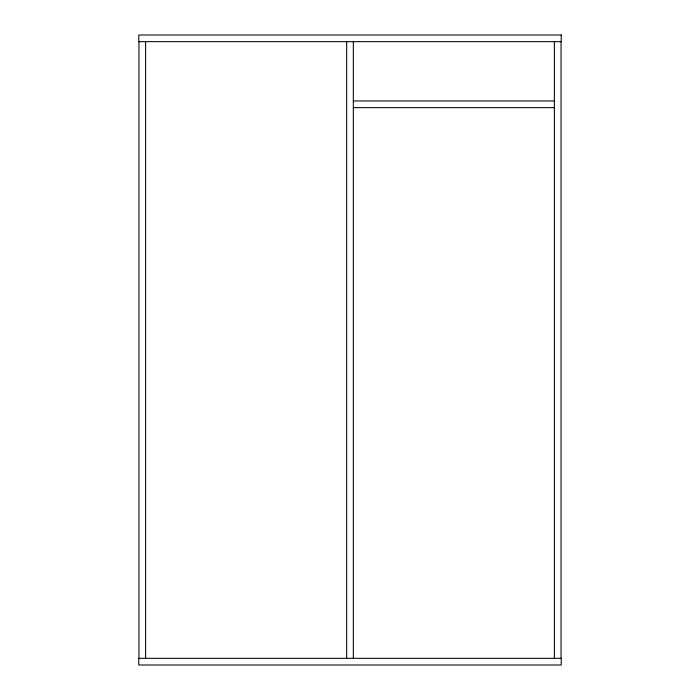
<?xml version="1.0" encoding="UTF-8"?>
<svg xmlns="http://www.w3.org/2000/svg" width="700" height="700" viewBox="0 0 700 700"><rect width="100%" height="100%" fill="white"/><g stroke="black" fill="none" stroke-linecap="round" stroke-linejoin="round"><path stroke-width="1.05" d="M353.334 100.966L554.383 100.966M353.334 107.634L554.383 107.634M561.05 41.667L561.05 658.332M554.383 41.667L554.383 658.332M353.334 41.667L353.334 658.332M346.666 41.667L346.666 658.332M145.617 41.667L145.617 658.332M138.95 41.667L138.95 658.332M561.234 35L138.766 35L138.766 41.667L561.234 41.667L561.234 35M561.234 658.332L138.766 658.332L138.766 665L561.234 665L561.234 658.332"/></g></svg>
